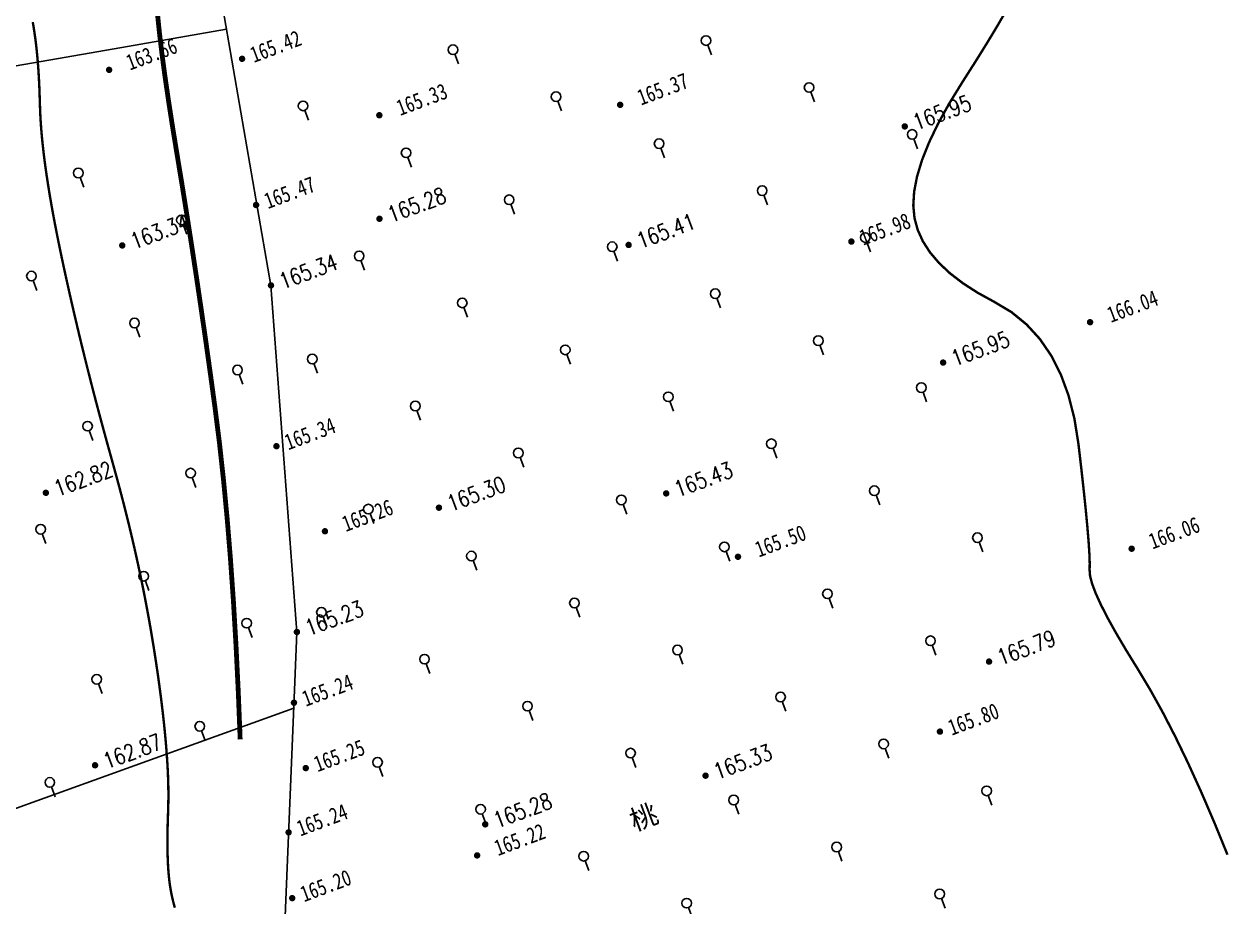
# Model space of a CAD drawing. Header units: millimetres. Extents: x -1471591 to 944464, y -468930 to 547002.
# Drawn here: x 584702 to 659463, y -77933 to -22881 of the extents above; entities that cross this region are included whole.
import ezdxf
from ezdxf.enums import TextEntityAlignment as Align

# ---------------------------------------------------------------- set-up
doc = ezdxf.new("R2010")
doc.units = ezdxf.units.MM
doc.header["$LTSCALE"] = 10
for name, color, linetype in [('DGX', 252, 'Continuous'), ('DMTZ', 252, 'Continuous'), ('GCD', 252, 'Continuous'), ('ZBTZ', 252, 'Continuous')]:
    doc.layers.add(name, color=color, linetype=linetype)
doc.styles.get("Standard").update_dxf_attribs({"font": 'simplex.shx', "width": 0.8, "bigfont": 'hztxt.shx'})
doc.styles.add('宋体', font='', dxfattribs={"height": 1.25, "bigfont": 'hztxt.shx'})
doc.styles.get('宋体').set_extended_font_data('SimSun')
doc.linetypes.add('1161', pattern='A,0,[149,AAA.SHX,S=0.15,R=0,X=0,Y=0],-1.6', length=1.6)
doc.linetypes.add('X33', pattern='A,2,[150,symbolx.shx,S=1,R=0,X=0,Y=1],1e-11', length=2.00000000001)

# ---------------------------------------------------------------- blocks, each defined once
blk = doc.blocks.new('gc325')
blk.add_line((0, 0), (0, 1.3))
blk.add_circle((0, 1.9), 0.6)
blk = doc.blocks.new('GC200')
at = {"layer": 'GCD', "const_width": 0.2, "flags": 128}
blk.add_lwpolyline([(-0.1, 0, 1), (0.1, 0, 1)], format="xyb", close=True, dxfattribs=at)
blk = doc.blocks.new('地形')
at = {"layer": 'DGX', "color": 252, "linetype": 'Continuous', "flags": 128}
for points, const_width in [([(125.0361790842144, -106.4438149314374), (124.7482524864608, -107.5450598932803), (124.4470095115248, -108.7827282543294), (124.1324501592899, -110.1568200141191), (123.8045744299889, -111.6673351721838), (123.4633823233889, -113.3142737294547), (123.1088738396065, -115.0976356850006), (122.7409026233945, -116.962234437), (122.3593223196222, -118.8528833822347), (121.9641329282895, -120.7695825211704), (121.5553344492801, -122.7123318533413), (121.1329268827103, -124.6811313792132), (120.6969102285802, -126.675981098786), (120.2472844867734, -128.6968810115941), (119.7840496574063, -130.7438311176375), (119.282701565302, -132.8565951259807), (118.7187360352837, -135.0749367442913), (118.0921530674677, -137.3988559725694), (117.4029526616214, -139.8283528112806), (116.6511348179774, -142.3634272604249), (115.8366995364195, -145.0040793195367), (114.9596468170639, -147.7503089886159), (114.0199766596779, -150.6021162681282)], 0.3), ([(174.7577986364486, -124.7706871386617), (173.9256757838884, -125.4548144447617), (172.957927145646, -126.2215072275139), (171.8545527220704, -127.0707654869184), (170.6155525128124, -128.0025892220438), (169.3822299848543, -128.961593397893), (168.2958886045963, -129.8923929785378), (167.356528372271, -130.7949879644439), (166.5641492877621, -131.6693783546798), (165.9187513511861, -132.5155641497113), (165.42033456231, -133.3335453495383), (165.0688989213668, -134.1233219546266), (164.8644444282399, -134.8848939640447), (164.7944187612738, -135.6430550152436), (164.8462695989292, -136.4225987452082), (165.019996941206, -137.2235251539387), (165.3156007881043, -138.0458342409693), (165.7330811396241, -138.8895260067657), (166.2724379956489, -139.7546004508622), (166.9336713562952, -140.6410575737245), (167.716781221563, -141.5488973753527), (168.4834100904409, -142.5108033004217), (169.0952004618011, -143.5594587945379), (169.5521523357602, -144.6948638572358), (169.8542657122016, -145.9170184889808), (170.0015405912418, -147.2259226893075), (169.9939769727644, -148.6215764586814), (169.8315748567693, -150.1039797966368), (169.514334243373, -151.6731327036396), (169.1361520200735, -153.2029499066994), (168.7909250744851, -154.5673461332917), (168.4786534064915, -155.7663213838823), (168.199337016209, -156.7998756580055), (167.9529759036377, -157.6680089561269), (167.7395700686611, -158.3707212777808), (167.5591195113957, -158.908012623433), (167.4116242318414, -159.2798829926178), (167.3070398957934, -159.6394508741796), (167.2553221690468, -160.1398347574286), (167.2564710517181, -160.7810346414335), (167.3104865438072, -161.5630505266599), (167.4173686453141, -162.4858824135736), (167.5771173562389, -163.5495303012431), (167.7897326765815, -164.7539941901341), (168.0552146062255, -166.0992740802467), (168.3297480809269, -167.5749230012298), (168.5695180363255, -169.1704939822666), (168.774524472421, -170.8859870242886), (168.9447673890973, -172.7214021263644), (169.0802467865869, -174.6767392889597), (169.1809626646573, -176.7519985120744), (169.2469150233082, -178.9471797952428)], 0.15)]:
    blk.add_lwpolyline(points, dxfattribs=dict(at, const_width=const_width))
at = {"layer": 'DGX', "color": 252, "linetype": 'Continuous', "const_width": 0.15}
blk.add_lwpolyline([(117.5774920397671, -104.1276072897017), (117.5631819707341, -104.2054971517064), (117.5484656631015, -104.2838600473478), (117.5333431166364, -104.3626959761605), (117.5178143315716, -104.4420049376786), (117.5018793076742, -104.5217869323678), (117.4855380451772, -104.6020419602282), (117.4687905438477, -104.6827700212598), (117.4516368039185, -104.7639711154625), (117.4340768251568, -104.8456452423707), (117.4161106077954, -104.9277924029157), (117.3977381516015, -105.0104125961661), (117.3789594568079, -105.0935058225878), (117.3597745231818, -105.1770720821805), (117.3401833509561, -105.2611113749444), (117.3201859400142, -105.3456237004139), (117.2997822902398, -105.4306090595201), (117.2789724018658, -105.5160674513318), (117.2577562747756, -105.6019988763146), (117.2361339089694, -105.6884033344686), (117.214105304447, -105.7752808257937), (117.1916704612086, -105.8626313498244), (117.1688293791376, -105.9504549074918), (117.145582058467, -106.0387514978647), (117.1219284990802, -106.1275211218745), (117.0978687009774, -106.2167637785897), (117.0734026641585, -106.306479468476), (117.0485303885071, -106.3966681910679), (117.0232518742559, -106.4873299472965), (116.9975671212887, -106.5784647362307), (116.9714761296054, -106.6700725588016), (116.944978899206, -106.7621534140781), (116.9180754300905, -106.8547073025256), (116.8907657222589, -106.9477342241444), (116.8630497757113, -107.0412341789342), (116.8349275904475, -107.1352071668953), (116.8063991664676, -107.2296531880274), (116.7774645037716, -107.3245722418651), (116.7481236023596, -107.4199643288739), (116.7183764622314, -107.5158294490539), (116.6882230833871, -107.612167602405), (116.6576634659432, -107.7089787889272), (116.6266976096667, -107.8062630086206), (116.5953255146742, -107.9040202610195), (116.5635471809655, -108.0022505465895), (116.5313626086572, -108.1009538653307), (116.4987717975164, -108.200130217243), (116.4657747476595, -108.2997796023265), (116.4323714590864, -108.3999020205811), (116.3985619317973, -108.5004974720068), (116.3643461659085, -108.6015659561381), (116.3297241611872, -108.7031074734405), (116.2948263590224, -108.8053644262254), (116.2597832005704, -108.9085792163387), (116.2245946858311, -109.0127518437803), (116.189260814921, -109.1178823090158), (116.1537815876072, -109.2239706115797), (116.1181570041226, -109.3310167514719), (116.0823870643508, -109.4390207286924), (116.0464717682917, -109.5479825437069), (116.0105415572179, -109.6581445983611), (115.9747268722858, -109.7697492945008), (115.9390277136117, -109.8827966325916), (115.9034440810792, -109.997286612168), (115.8679759746883, -110.1132192336954), (115.832623394439, -110.230594497174), (115.7973863404477, -110.3494124026038), (115.7622648127144, -110.469672949519), (115.7272588111227, -110.5913761383854), (115.6923683355562, -110.7145219687372), (115.6575933863642, -110.8391104410402), (115.6229339631973, -110.9651415552944), (115.5883900662884, -111.0926153114997), (115.5539616955211, -111.2215317091905), (115.5196488510119, -111.3518907488324), (115.4854515325278, -111.4836924299598), (115.4513697403017, -111.6169367530383), (115.4174034743337, -111.751623718068), (115.3835527343908, -111.8877533245832), (115.3498175208224, -112.0253255730495), (115.3161978332791, -112.1643404634669), (115.2826936719939, -112.3047979953699), (115.2493050368503, -112.446698169224), (115.2160319279647, -112.5900409850292), (115.1828743452206, -112.7348264423199), (115.1498322886182, -112.8810545415618), (115.1169057581574, -113.0287252827547), (115.0840947539546, -113.1778386654332), (115.0513992758933, -113.3283946900629), (115.0188193239737, -113.4803933566436), (114.9863548983121, -113.6338346647099), (114.9540059986757, -113.7887186147273), (114.9217726252973, -113.9450452066958), (114.8896547781769, -114.1028144401498), (114.8576524571981, -114.262026315555), (114.8257656623609, -114.4226808324456), (114.7939943937818, -114.5847779917531), (114.7623386513442, -114.748317792546), (114.7307984350482, -114.9133002348244), (114.6993737450102, -115.0797253195196), (114.6680645811139, -115.2475930457003), (114.6368709433591, -115.4169034138322), (114.6057928318623, -115.5876564234495), (114.5748302465072, -115.759852075018), (114.5439831872936, -115.9334903680719), (114.5132516543381, -116.108571303077), (114.4826356475241, -116.2850948800333), (114.4521351669682, -116.463061098475), (114.4217502125539, -116.6424699588679), (114.3914807842812, -116.8233214612119), (114.36132688215, -117.0056156050414), (114.3312885062769, -117.189352390822), (114.3013656565454, -117.3745318185538), (114.2715583329555, -117.5611538877711), (114.2418665356236, -117.7492185989395), (114.2122902644332, -117.938725952059), (114.1828475063667, -118.1293566576205), (114.1535562485224, -118.3207914265804), (114.1244164907839, -118.5130302589387), (114.0954282332677, -118.7060731546953), (114.0665914758574, -118.8999201138504), (114.037906218553, -119.0945711368695), (114.0093724614708, -119.2900262228213), (113.9809902044944, -119.4862853721716), (113.9527774346061, -119.6830292958766), (113.9247521389043, -119.8799387044273), (113.896914317389, -120.0770135982893), (113.8692639699439, -120.274253976997), (113.8418010965688, -120.4716598410159), (113.8145256973803, -120.6692311898805), (113.7874377722619, -120.8669680235907), (113.76053732133, -121.0648703426123), (113.7338243444683, -121.2629381464794), (113.7072988417931, -121.4611714356579), (113.680960813188, -121.659570209682), (113.6548102587694, -121.8581344685517), (113.628847178421, -122.0568642127328), (113.6030715721427, -122.2557594417594), (113.5774834400509, -122.4548201560974), (113.5520827821456, -122.654046355281), (113.5268695983104, -122.8534380393103), (113.5018438885454, -123.0529952086508), (113.4770056529669, -123.2527178633027), (113.4523548915749, -123.4526060023345), (113.4278916042531, -123.6526596266776), (113.4036157910014, -123.8528787363321), (113.3795274519362, -124.0532633308321), (113.3556265869411, -124.2538134101778), (113.3319131961325, -124.4545289748348), (113.3083872793941, -124.6554100243375), (113.2850488368422, -124.8564565586857), (113.2618978683604, -125.0576685783453), (113.2389343739487, -125.2590460833162), (113.2161583537236, -125.4605890731327), (113.193569807685, -125.6622975477949), (113.1711687356001, -125.8641715077683), (113.1489551377017, -126.0662109525874), (113.1269290139899, -126.2684158827178), (113.1050903643481, -126.4707862972282), (113.083439188893, -126.6733221975155), (113.0619754875079, -126.8760235821828), (113.0406992603093, -127.0788904521614), (113.0196105071809, -127.2819228074513), (112.998709228239, -127.4851206471212), (112.9779954233672, -127.6884839721024), (112.957469092682, -127.8920127823949), (112.9371302360669, -128.095707077533), (112.9169788535219, -128.2995668575168), (112.8970149451634, -128.5035921228118), (112.8772385109914, -128.7077828729525), (112.8576495508896, -128.9121391084045), (112.8382480648579, -129.1166608287022), (112.8190340530127, -129.3213480338454), (112.8000075152377, -129.5262007243), (112.7811684516491, -129.7312189000659), (112.7625168621307, -129.9364025602117), (112.7440527467988, -130.1417517056689), (112.7257761055371, -130.3472663364373), (112.7076869384618, -130.5529464515857), (112.6897852454567, -130.7587920520455), (112.6719362040749, -130.9646840994246), (112.6540049915202, -131.1705035553314), (112.6359916081419, -131.3762504202314), (112.6178960535908, -131.5819246936589), (112.5997183280997, -131.7875263756141), (112.5814584316686, -131.9930554665625), (112.5631163640646, -132.1985119660385), (112.5446921256371, -132.4038958745077), (112.5260508934734, -132.6090881531127), (112.5070578452433, -132.8139697639272), (112.4877129808301, -133.0185407069512), (112.468016300234, -133.2228009826504), (112.4479678035714, -133.4267505905591), (112.4275674907258, -133.6303895302117), (112.4068153616972, -133.8337178025395), (112.3857114164857, -134.0367354070768), (112.3642556552077, -134.2394423438236), (112.3424480777467, -134.4418386132456), (112.3202886841027, -134.6439242148772), (112.2977774742758, -134.8456991482526), (112.2749144483823, -135.0471634143032), (112.2516996063059, -135.248317013029), (112.2281329480466, -135.4491599434987), (112.2042144736042, -135.6496922066435), (112.1799441830954, -135.8499138019979), (112.1553220764035, -136.0498247295618), (112.1303481535288, -136.2494249893352), (112.1050224145874, -136.4487145813182), (112.0793448593467, -136.6476935055107), (112.0533154881559, -136.8463617623784), (112.0269343006657, -137.0447193514556), (112.000201297109, -137.2427662722766), (111.9731164773693, -137.4405025257729), (111.9456798414467, -137.6379281114787), (111.9178913894575, -137.8350430298597), (111.889751121169, -138.0318472799845), (111.8612590368139, -138.2283408627845), (111.8324151363922, -138.4245237777941), (111.8032194196712, -138.6203960250132), (111.7736718868837, -138.8159576049075), (111.7437725379132, -139.0112085165456), (111.7135213728761, -139.2061487608589), (111.6829183915397, -139.4007783373818), (111.6519635941368, -139.5950972461142), (111.6206569805508, -139.7891054870561), (111.5889985508984, -139.9828030606732), (111.556988305063, -140.1761899660341), (111.5246262430446, -140.3692662036046), (111.4919123648433, -140.5620317738503), (111.4588466705754, -140.7544866763055), (111.4254291601246, -140.9466309109703), (111.3916598334908, -141.1384644783102), (111.3575386906741, -141.329987377394), (111.3230657317908, -141.521199609153), (111.2882409566082, -141.7121011731215), (111.253064365359, -141.9026920692995), (111.2175359579269, -142.0929722976871), (111.1816557344282, -142.2829418587498), (111.1454236947466, -142.4726007515565), (111.108839838882, -142.6619489770383), (111.0719041669508, -142.8509865347296), (111.0346166787203, -143.0397134246305), (110.9969773744233, -143.2281296467409), (110.9589862540597, -143.4162352019921), (110.9207304079318, -143.6037452179007), (110.8822969268076, -143.7903748233803), (110.8436858104542, -143.976124019362), (110.804897058988, -144.1609928049147), (110.765930672409, -144.3449811809696), (110.7267866507173, -144.5280891470611), (110.6874649939127, -144.7103167027235), (110.647965701879, -144.8916638484225), (110.608375865384, -145.0718457135372), (110.56878257473, -145.2505774260499), (110.5291858300334, -145.4278589864261), (110.4895856311778, -145.603690394666), (110.4499819782795, -145.7780716507696), (110.4103748713387, -145.9510027547367), (110.3707643102389, -146.1224837065674), (110.3311502950964, -146.2925145057961), (110.291532825795, -146.4610951528884), (110.251911902451, -146.6282256478444), (110.2122875250643, -146.7939059906639), (110.1726596935187, -146.9581361813471), (110.133028407814, -147.1209162198938), (110.0933936681831, -147.2822461058386), (110.0537554743933, -147.4421258396469), (110.0141138264444, -147.6005554217845), (109.9744687244529, -147.7575348513201), (109.9348201684188, -147.9130641287193), (109.8951681582257, -148.0671432535164), (109.85551269399, -148.2197722266428), (109.8158537755953, -148.3709510471672), (109.776191403158, -148.5206797155552), (109.7365255765617, -148.6689582318068), (109.6968562960392, -148.8157865954563), (109.6571835613577, -148.9611648074351), (109.6175073725171, -149.1050928668119), (109.577827729634, -149.2475707740523), (109.5381446325919, -149.3885985291563), (109.4984580815071, -149.5281761321239), (109.4587680763798, -149.6663035829552), (109.4190746170934, -149.80298088165), (109.3793777037645, -149.9382080277428), (109.3396773362765, -150.0719850216992), (109.2999735147459, -150.2043118635193), (109.2602662391728, -150.3351885532029), (109.2205555094406, -150.4646150907502), (109.1808413256658, -150.592591476161), (109.141123687732, -150.7191177089699), (109.1014025957556, -150.8441937896423), (109.0616780497367, -150.967819718644), (109.0219500495587, -151.0899954950437), (108.9822185953381, -151.210721119307), (108.9424836869584, -151.3299965909682), (108.9027453245362, -151.4478219109587), (108.8630035080714, -151.5641970783472), (108.8232582374476, -151.6791220935993), (108.7835095126648, -151.792596956715), (108.7437573338393, -151.9046216676943), (108.7040017009713, -152.0151962265372), (108.6642426139442, -152.1243206327781), (108.6244800728746, -152.2319948873483), (108.5847140777623, -152.3382189893164), (108.5449446284911, -152.4429929391481), (108.5051717250608, -152.5463167368434), (108.4653953677043, -152.6481903819367), (108.4256155561889, -152.7486138753593), (108.3859509000322, -152.8477807738818), (108.3465200086357, -152.9458846361376), (108.3073228821158, -153.0429254611954), (108.2683595203562, -153.1389032499865), (108.2296299233567, -153.2338180015795), (108.1911340912338, -153.3276697164401), (108.1528720239876, -153.4204583945684), (108.1148437213851, -153.5121840359643), (108.0771677931771, -153.6030401983298), (108.039962848532, -153.693220439367), (108.0032288877992, -153.7827247595415), (107.9669659106294, -153.8715531579219), (107.9311739172554, -153.9597056354396), (107.8958529074444, -154.0471821911633), (107.8610028815456, -154.1339828260243), (107.8266238392098, -154.2201075395569), (107.7927157806698, -154.3055563317612), (107.7592787056929, -154.3903292026371), (107.7263126146281, -154.4744261521846), (107.6938175071264, -154.5578471804038), (107.661793383304, -154.6405922872946), (107.6302402432775, -154.722661472857), (107.5991580869304, -154.8040547370911), (107.5685469143791, -154.8847720799968), (107.5384067253908, -154.9648135015741), (107.5087375201983, -155.0441790022887), (107.4795392986853, -155.122868581675), (107.450812060968, -155.2008822392672), (107.4225558068138, -155.2782199759968), (107.3947705364553, -155.3548817913979), (107.3674562497763, -155.4308676854707), (107.3406129466603, -155.5061776586808), (107.31424062734, -155.5808117100969), (107.2883392918156, -155.6547698406503), (107.2629089399707, -155.7280520494096), (107.2379495718051, -155.8006583368406), (107.2134611874353, -155.8725887034088), (107.1894437866285, -155.9438431486487), (107.1658973696176, -156.0144216720946), (107.1428219364025, -156.0843242746778), (107.1202174867503, -156.1535509559326), (107.098084020894, -156.222101715859), (107.0764215387171, -156.2899765544571), (107.0552300402196, -156.3571754717268), (107.0345095255179, -156.4236984676681), (107.0142599943792, -156.4895455422811), (106.9944814470364, -156.5547166960314), (106.9751738834893, -156.6192119279876), (106.9563373035053, -156.6830312390812), (106.937971707317, -156.7461746283807), (106.9200770948082, -156.8086420968175), (106.9026534659788, -156.8704336439259), (106.8857008209452, -156.9315492692403), (106.8692191594746, -156.9919889736921), (106.8532084817998, -157.0517527568154), (106.8376687878044, -157.1108406186104), (106.8226000774885, -157.169252559077), (106.8080023509683, -157.2269885782152), (106.7938756081276, -157.2840486764908), (106.7802198489662, -157.3404328529723), (106.7670350734843, -157.3961411085911), (106.7543212817982, -157.4511734424159), (106.7420784736751, -157.505529855378), (106.7303066493478, -157.5592103470117), (106.7189526307629, -157.6122956252657), (106.7079632398672, -157.6648663971573), (106.6973384767771, -157.7169226640835), (106.687078341376, -157.7684644246474), (106.6771828336641, -157.8194916797802), (106.6676519537577, -157.8700044290163), (106.6584857015405, -157.9200026728213), (106.6496840771288, -157.9694864107296), (106.6411939024692, -158.0185363506898), (106.6329619995086, -158.067233200185), (106.6249883682467, -158.1155769601464), (106.6172730088001, -158.1635676296428), (106.6098159211688, -158.2112052086741), (106.6026171052363, -158.258489697706), (106.595676561119, -158.3054210967384), (106.5889942887006, -158.3519994057715), (106.5825702880975, -158.3982246243395), (106.5764045591932, -158.4440967524424), (106.5704971021041, -158.4896157910116), (106.5648479167139, -158.5347817386501), (106.559457003139, -158.5795945967548), (106.5543243612628, -158.6240543643944), (106.549449991202, -158.668161041569), (106.54483389284, -158.7119146287441), (106.5404760662932, -158.7553151259199), (106.5363765114453, -158.7983625326306), (106.5325352284126, -158.8410568493418), (106.5289522170788, -158.8833980760537), (106.5256274775602, -158.9253862123005), (106.5225610098569, -158.9670212585479), (106.5197528138524, -159.0083032147959)], dxfattribs=at)
at = {"layer": 'DMTZ', "linetype": 'X33', "elevation": 315.433, "flags": 128}
for points in [[(118.475343770464, -148.4400009857491), (119.687475543702, -145.5642256424762), (125.7534755436936, -124.7352256430313), (131.0474755436881, -96.67222564388067), (149.2234755437821, -95.95822564372793), (155.7954755437095, -97.13622564263642), (174.1664755437523, -99.6392256426625)], [(110.1554755436955, -254.3112256424502), (107.1134755437961, -247.7912256424315), (105.8904755436815, -223.4862256422639), (107.2994755436666, -189.8452256429009), (109.6324755437672, -170.2782256421633), (112.2054755437421, -163.3152256426401), (118.475343770464, -148.4400009857491)]]:
    blk.add_lwpolyline(points, dxfattribs=at)
at = {"layer": 'ZBTZ', "linetype": '1161', "elevation": 314.692, "flags": 128}
for points in [[(121.7664478225634, -107.4699766039848), (84.97947554371785, -100.5302256429568), (82.34880826494191, -149.5014323024079), (117.8427447219146, -149.9408384212293)], [(128.7615722584305, -108.7895856527612), (121.7664478225634, -107.4699766039848)]]:
    blk.add_lwpolyline(points, dxfattribs=at)
at = {"layer": 'GCD', "linetype": 'Continuous'}
ref = blk.add_blockref('GC200', (120.9974755437579, -108.594225642737, 315.913), dxfattribs=at)
ref.add_attrib('height', '163.66', dxfattribs={"linetype": 'Continuous', "height": 1, "style": '宋体', "width": 0.8}).set_placement((122.1974755437113, -108.594225642737, 315.913), align=Align.MIDDLE_LEFT)
ref = blk.add_blockref('GC200', (129.0170755437575, -110.8592256424017, 317.6731), dxfattribs=at)
ref.add_attrib('height', '165.42', dxfattribs={"linetype": 'Continuous', "height": 1, "style": '宋体', "width": 0.8}).set_placement((129.6170755437342, -110.8592256424017, 317.6731), align=Align.MIDDLE_LEFT)
ref = blk.add_blockref('GC200', (135.8114755437709, -117.1602256423794, 317.58), dxfattribs=at)
ref.add_attrib('height', '165.33', dxfattribs={"linetype": 'Continuous', "height": 1, "style": '宋体', "width": 0.8}).set_placement((137.0114755437244, -117.1602256423794, 317.58), align=Align.MIDDLE_LEFT)
at = {"layer": 'GCD'}
ref = blk.add_blockref('GC200', (117.9267755437177, -119.1458256426267, 315.59), dxfattribs=at)
ref.add_attrib('height', '163.34', dxfattribs={"height": 1, "width": 0.8}).set_placement((118.5267755436944, -119.1458256426267, 315.59), align=Align.MIDDLE_LEFT)
at = {"layer": 'GCD', "linetype": 'Continuous'}
ref = blk.add_blockref('GC200', (126.6404755436815, -119.7102256426588, 317.7177), dxfattribs=at)
ref.add_attrib('height', '165.47', dxfattribs={"linetype": 'Continuous', "height": 1, "style": '宋体', "width": 0.8}).set_placement((127.2404755436582, -119.7102256426588, 317.7177), align=Align.MIDDLE_LEFT)
ref = blk.add_blockref('GC200', (150.1264755437151, -121.8242256427184, 317.617), dxfattribs=at)
ref.add_attrib('height', '165.37', dxfattribs={"linetype": 'Continuous', "height": 1, "style": '宋体', "width": 0.8}).set_placement((151.3264755436685, -121.8242256427184, 317.617), align=Align.MIDDLE_LEFT)
at = {"layer": 'GCD'}
ref = blk.add_blockref('GC200', (133.5554755437188, -123.2142256423831, 317.532), dxfattribs=at)
ref.add_attrib('height', '165.28', dxfattribs={"height": 1, "width": 0.8}).set_placement((134.1554755436955, -123.2142256423831, 317.532), align=Align.MIDDLE_LEFT)
ref = blk.add_blockref('GC200', (125.7534755436936, -124.7352256425656, 317.585), dxfattribs=at)
ref.add_attrib('height', '165.34', dxfattribs={"height": 1, "width": 0.8}).set_placement((126.3534755436704, -124.7352256425656, 317.585), align=Align.MIDDLE_LEFT)
ref = blk.add_blockref('GC200', (166.2994755436666, -129.313225642778, 318.197), dxfattribs=at)
ref.add_attrib('height', '165.95', dxfattribs={"height": 1, "width": 0.8}).set_placement((166.8994755436433, -129.313225642778, 318.197), align=Align.MIDDLE_LEFT)
ref = blk.add_blockref('GC200', (147.5564755437663, -130.1972256423905, 317.657), dxfattribs=at)
ref.add_attrib('height', '165.41', dxfattribs={"height": 1, "width": 0.8}).set_placement((148.156475543743, -130.1972256423905, 317.657), align=Align.MIDDLE_LEFT)
ref = blk.add_blockref('GC200', (108.0496755436761, -131.9328256426379, 315.07), dxfattribs=at)
ref.add_attrib('height', '162.82', dxfattribs={"height": 1, "width": 0.8}).set_placement((108.6496755436528, -131.9328256426379, 315.07), align=Align.MIDDLE_LEFT)
at = {"layer": 'GCD', "linetype": 'Continuous'}
ref = blk.add_blockref('GC200', (122.5535755436867, -134.2552256425843, 317.586), dxfattribs=at)
ref.add_attrib('height', '165.34', dxfattribs={"linetype": 'Continuous', "height": 1, "style": '宋体', "width": 0.8}).set_placement((123.1535755436635, -134.2552256425843, 317.586), align=Align.MIDDLE_LEFT)
ref = blk.add_blockref('GC200', (160.6587755436776, -134.875225642696, 318.2341), dxfattribs=at)
ref.add_attrib('height', '165.98', dxfattribs={"linetype": 'Continuous', "height": 1, "style": '宋体', "width": 0.8}).set_placement((161.2587755436543, -134.875225642696, 318.2341), align=Align.MIDDLE_LEFT)
ref = blk.add_blockref('GC200', (123.5324755436741, -140.2892256425694, 317.508), dxfattribs=at)
ref.add_attrib('height', '165.26', dxfattribs={"linetype": 'Continuous', "height": 1, "style": '宋体', "width": 0.8}).set_placement((124.7324755436275, -140.2892256425694, 317.508), align=Align.MIDDLE_LEFT)
at = {"layer": 'GCD'}
ref = blk.add_blockref('GC200', (130.7154755437514, -141.406225642655, 317.546), dxfattribs=at)
ref.add_attrib('height', '165.30', dxfattribs={"height": 1, "width": 0.8}).set_placement((131.3154755437281, -141.406225642655, 317.546), align=Align.MIDDLE_LEFT)
ref = blk.add_blockref('GC200', (163.3784755436936, -143.9572256426327, 318.2), dxfattribs=at)
ref.add_attrib('height', '165.95', dxfattribs={"height": 1, "width": 0.8}).set_placement((163.9784755436704, -143.9572256426327, 318.2), align=Align.MIDDLE_LEFT)
at = {"layer": 'GCD', "linetype": 'Continuous'}
ref = blk.add_blockref('GC200', (172.8554755437654, -144.8112256424502, 318.287), dxfattribs=at)
ref.add_attrib('height', '166.04', dxfattribs={"linetype": 'Continuous', "height": 1, "style": '宋体', "width": 0.8}).set_placement((174.0554755437188, -144.8112256424502, 318.287), align=Align.MIDDLE_LEFT)
at = {"layer": 'GCD'}
ref = blk.add_blockref('GC200', (119.687475543702, -145.5642256424762, 317.48), dxfattribs=at)
ref.add_attrib('height', '165.23', dxfattribs={"height": 1, "width": 0.8}).set_placement((120.2874755436787, -145.5642256424762, 317.48), align=Align.MIDDLE_LEFT)
ref = blk.add_blockref('GC200', (144.3184755437542, -145.5442256424576, 317.679), dxfattribs=at)
ref.add_attrib('height', '165.43', dxfattribs={"height": 1, "width": 0.8}).set_placement((144.9184755437309, -145.5442256424576, 317.679), align=Align.MIDDLE_LEFT)
ref = blk.add_blockref('GC200', (104.9654755437514, -148.9384256424382, 315.12), dxfattribs=at)
ref.add_attrib('height', '162.87', dxfattribs={"height": 1, "width": 0.8}).set_placement((105.5654755437281, -148.9384256424382, 315.12), align=Align.MIDDLE_LEFT)
at = {"layer": 'GCD', "linetype": 'Continuous'}
ref = blk.add_blockref('GC200', (117.9709755437216, -149.6322256424464, 317.4851), dxfattribs=at)
ref.add_attrib('height', '165.24', dxfattribs={"linetype": 'Continuous', "height": 1, "style": '宋体', "width": 0.8}).set_placement((118.5709755436983, -149.6322256424464, 317.4851), align=Align.MIDDLE_LEFT)
ref = blk.add_blockref('GC200', (147.1324755437672, -150.8212256426923, 317.747), dxfattribs=at)
ref.add_attrib('height', '165.50', dxfattribs={"linetype": 'Continuous', "height": 1, "style": '宋体', "width": 0.8}).set_placement((148.3324755437206, -150.8212256426923, 317.747), align=Align.MIDDLE_LEFT)
ref = blk.add_blockref('GC200', (117.2276755437488, -153.7122256425209, 317.4967), dxfattribs=at)
ref.add_attrib('height', '165.25', dxfattribs={"linetype": 'Continuous', "height": 1, "style": '宋体', "width": 0.8}).set_placement((117.8276755437255, -153.7122256425209, 317.4967), align=Align.MIDDLE_LEFT)
ref = blk.add_blockref('GC200', (114.8205755436793, -157.0952256424353, 317.4855), dxfattribs=at)
ref.add_attrib('height', '165.24', dxfattribs={"linetype": 'Continuous', "height": 1, "style": '宋体', "width": 0.8}).set_placement((115.420575543656, -157.0952256424353, 317.4855), align=Align.MIDDLE_LEFT)
ref = blk.add_blockref('GC200', (170.3344755436992, -158.965225642547, 318.308), dxfattribs=at)
ref.add_attrib('height', '166.06', dxfattribs={"linetype": 'Continuous', "height": 1, "style": '宋体', "width": 0.8}).set_placement((171.5344755436527, -158.965225642547, 318.308), align=Align.MIDDLE_LEFT)
ref = blk.add_blockref('GC200', (113.593975543743, -161.0172256426886, 317.4483), dxfattribs=at)
ref.add_attrib('height', '165.20', dxfattribs={"linetype": 'Continuous', "height": 1, "style": '宋体', "width": 0.8}).set_placement((114.1939755437197, -161.0172256426886, 317.4483), align=Align.MIDDLE_LEFT)
at = {"layer": 'GCD'}
ref = blk.add_blockref('GC200', (126.4974755437579, -160.9292256426997, 317.532), dxfattribs=at)
ref.add_attrib('height', '165.28', dxfattribs={"height": 1, "width": 0.8}).set_placement((127.0974755437346, -160.9292256426997, 317.532), align=Align.MIDDLE_LEFT)
at = {"layer": 'GCD', "linetype": 'Continuous'}
ref = blk.add_blockref('GC200', (125.3444755437085, -162.5662256428041, 317.47), dxfattribs=at)
ref.add_attrib('height', '165.22', dxfattribs={"linetype": 'Continuous', "height": 1, "style": '宋体', "width": 0.8}).set_placement((126.544475543662, -162.5662256428041, 317.47), align=Align.MIDDLE_LEFT)
at = {"layer": 'GCD'}
ref = blk.add_blockref('GC200', (159.5244755437598, -162.4412256428041, 318.037), dxfattribs=at)
ref.add_attrib('height', '165.79', dxfattribs={"height": 1, "width": 0.8}).set_placement((160.1244755437365, -162.4412256428041, 318.037), align=Align.MIDDLE_LEFT)
ref = blk.add_blockref('GC200', (140.4464755436638, -162.906225642655, 317.577), dxfattribs=at)
ref.add_attrib('height', '165.33', dxfattribs={"height": 1, "width": 0.8}).set_placement((141.0464755436406, -162.906225642655, 317.577), align=Align.MIDDLE_LEFT)
at = {"layer": 'GCD', "linetype": 'Continuous'}
ref = blk.add_blockref('GC200', (155.1201755437069, -165.4592256424949, 318.0524), dxfattribs=at)
ref.add_attrib('height', '165.80', dxfattribs={"linetype": 'Continuous', "height": 1, "style": '宋体', "width": 0.8}).set_placement((155.7201755436836, -165.4592256424949, 318.0524), align=Align.MIDDLE_LEFT)
at = {"layer": 'ZBTZ', "linetype": 'Continuous', "xscale": 0.5, "yscale": 0.5}
for p in [(116.9452139458153, -114.8993291542865, 152.25), (111.9452139458153, -119.8993291556835, 152.25), (116.9452139458153, -124.8993291556835, 152.25), (111.9452139458153, -129.8993291556835, 152.25), (106.9452139458153, -134.8993291556835, 152.25), (116.9452139458153, -134.8993291556835, 152.25), (111.9452139458153, -139.8993291542865, 152.25), (106.9452139458153, -144.8993291556835, 152.25), (116.9452139458153, -144.8993291556835, 152.25), (101.9452139458153, -149.8993291556835, 152.25), (111.9452139458153, -149.8993291556835, 152.25)]:
    blk.add_blockref('gc325', p, dxfattribs=at)
at = {"layer": 'ZBTZ', "linetype": 'Continuous', "xscale": 0.5, "yscale": 0.5, "zscale": 0.5}
for p in [(131.5553328598617, -115.8947518090717, 152.25), (141.5553328598617, -115.8947518090717, 152.25), (121.9452139459318, -119.8993291556835, 152.25), (136.5553328598617, -120.8947518090717, 152.25), (146.5553328598617, -120.8947518090717, 152.25), (156.5553328598617, -120.8947518090717, 152.25), (131.5553328598617, -125.8947518090717, 152.25), (141.5553328598617, -125.8947518090717, 152.25), (151.5553328598617, -125.8947518090717, 152.25), (161.5553328598617, -125.8947518090717, 152.25), (121.9452139459318, -129.8993291556835, 152.25), (126.5553328598617, -130.8947518090717, 152.25), (136.5553328598617, -130.8947518090717, 152.25), (146.5553328598617, -130.8947518090717, 152.25), (156.5553328598617, -130.8947518090717, 152.25), (166.5553328598617, -130.8947518090717, 152.25), (131.5553328598617, -135.8947518076748, 152.25), (141.5553328598617, -135.8947518076748, 152.25), (151.5553328598617, -135.8947518076748, 152.25), (161.5553328598617, -135.8947518076748, 152.25), (126.5553328598617, -140.8947518090717, 152.25), (136.5553328598617, -140.8947518090717, 152.25), (146.5553328598617, -140.8947518090717, 152.25), (156.5553328598617, -140.8947518090717, 152.25), (121.5553328598617, -145.8947518090717, 152.25), (131.5553328598617, -145.8947518090717, 152.25), (141.5553328598617, -145.8947518090717, 152.25), (151.5553328598617, -145.8947518090717, 152.25), (161.5553328598617, -145.8947518090717, 152.25), (126.5553328598617, -150.8947518090717, 152.25), (136.5553328598617, -150.8947518090717, 152.25), (146.5553328598617, -150.8947518090717, 152.25), (156.5553328598617, -150.8947518090717, 152.25), (121.5553328598617, -155.8947518090717, 152.25), (131.5553328598617, -155.8947518090717, 152.25), (141.5553328598617, -155.8947518090717, 152.25), (151.5553328598617, -155.8947518090717, 152.25), (161.5553328598617, -155.8947518090717, 152.25), (126.5553328598617, -160.8947518076748, 152.25), (136.5553328598617, -160.8947518076748, 152.25), (146.5553328598617, -160.8947518076748, 152.25), (156.5553328598617, -160.8947518076748, 152.25), (131.5553328598617, -165.8947518090717, 152.25), (141.5553328598617, -165.8947518090717, 152.25), (151.5553328598617, -165.8947518090717, 152.25), (136.5553328598617, -170.8947518090717, 152.25), (146.5553328598617, -170.8947518090717, 152.25), (156.5553328598617, -170.8947518090717, 152.25), (151.5553328598617, -175.8947518090717, 152.25)]:
    blk.add_blockref('gc325', p, dxfattribs=at)
at = {"layer": 'ZBTZ', "linetype": 'Continuous', "style": '宋体'}
blk.add_text('桃', height=1.25, dxfattribs=at).set_placement((135.929588410072, -163.9534506611526, 152.25), align=Align.MIDDLE)

msp = doc.modelspace()

# ---------------------------------------------------------------- block references
at = {"xscale": 1000, "yscale": 1000, "zscale": 1000, "rotation": 20.51376453450802}
msp.add_blockref('地形', (438640.3537984923, 33561.08777769282, -152250), dxfattribs=at)

doc.saveas('drawing.dxf')
